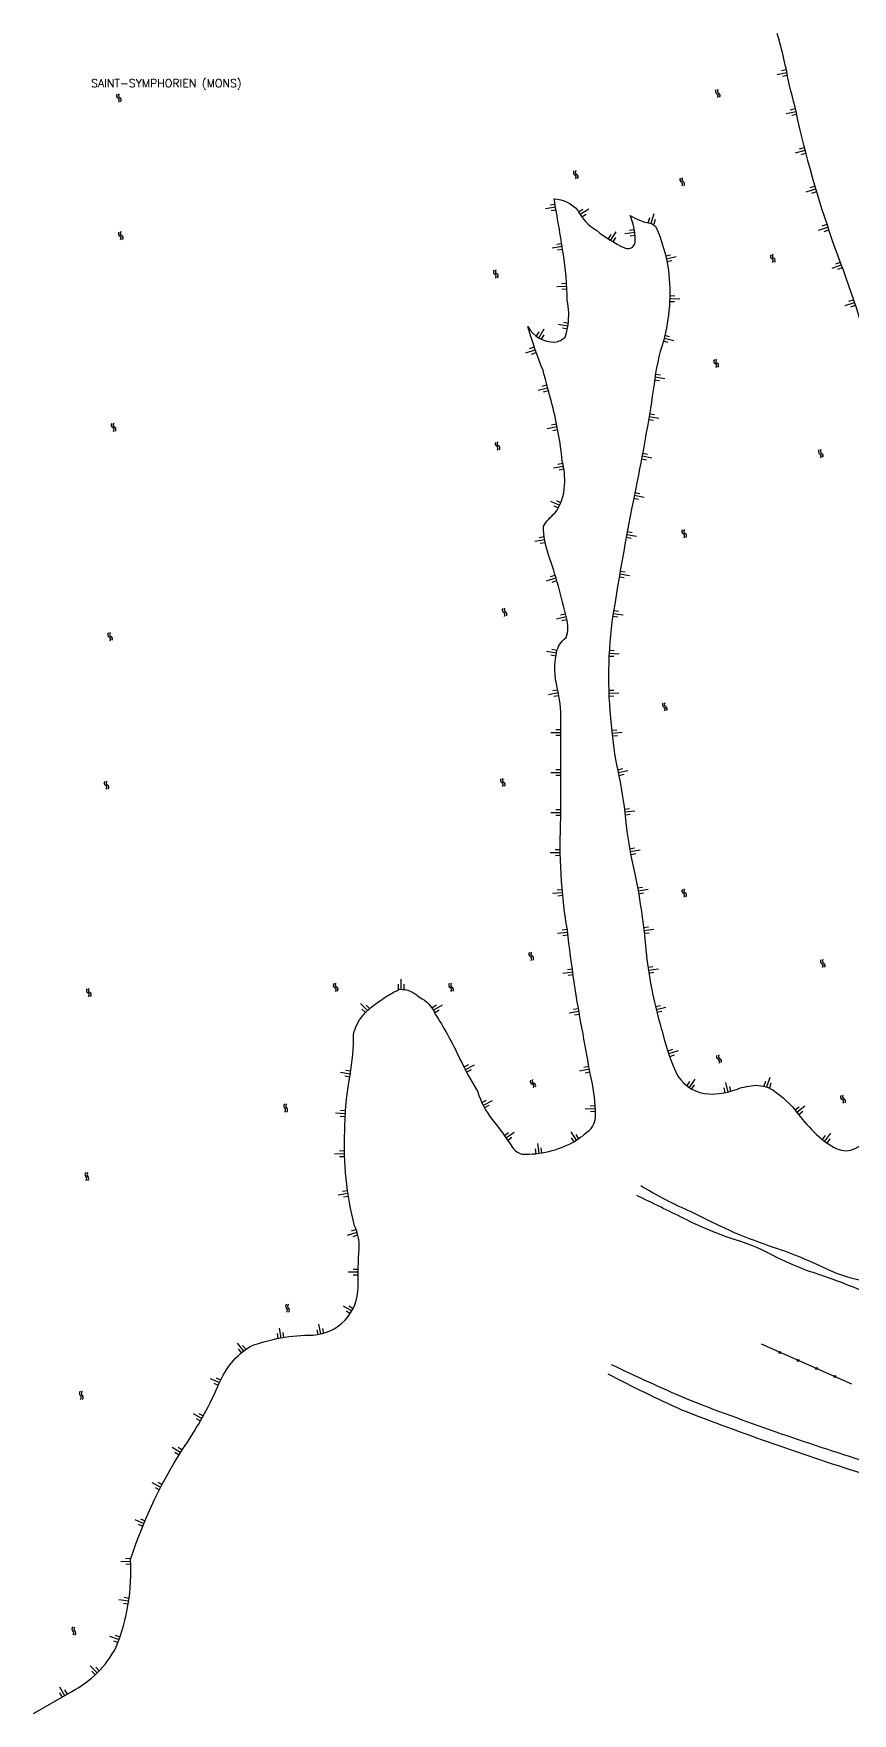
# Model space of a CAD drawing. Header units: millimetres. Extents: x 125000 to 126000, y 125000 to 126000.
# Drawn here: x 125000 to 125204.6, y 125580.2 to 126000 of the extents above; entities that cross this region are included whole.
import ezdxf
from ezdxf.enums import TextEntityAlignment as Align

# ---------------------------------------------------------------- set-up
doc = ezdxf.new("R2010")
doc.units = ezdxf.units.MM
doc.layers.get('0').update_dxf_attribs({"linetype": 'CONTINUOUS'})
for name, color, linetype in [('W0211', 2, 'CONTINUOUS'), ('W0322', 7, 'CONTINUOUS'), ('W0515', 5, 'CONTINUOUS'), ('W0980', 7, 'CONTINUOUS'), ('W0989', 7, 'CONTINUOUS')]:
    doc.layers.add(name, color=color, linetype=linetype)
doc.styles.get("Standard").update_dxf_attribs({"font": 'romans.shx', "width": 0.85})

# ---------------------------------------------------------------- blocks, each defined once
blk = doc.blocks.new('TP12')
at = {"layer": 'W0515', "color": 0}
for centre, start, end in [((-0.5, 0.625), 216.8699, 323.1301), ((0.5, -0.125), 36.8699, 143.1301), ((0.5, -0.625), 36.8699, 143.1301), ((-0.5, 0.125), 216.8699, 323.1301)]:
    blk.add_arc(centre, 0.625, start, end, dxfattribs=at)
blk = doc.blocks.new('TP15B')
at = {"color": 0}
for p, q in [((-1.44, 2.5), (-1.44, 0)), ((0, 5), (0, 0)), ((1.44, 2.5), (1.44, 0))]:
    blk.add_line(p, q, dxfattribs=at)
blk = doc.blocks.new('TP15C')
at = {"layer": 'W0211', "xscale": 0.5, "yscale": 0.5, "rotation": 359.9693661828871}
blk.add_blockref('TP15B', (0, 0), dxfattribs=at)
blk = doc.blocks.new('OH01')
at = {"layer": 'W0322', "color": 0}
for radius in [0.25, 0.15]:
    blk.add_circle((0, 0), radius, dxfattribs=at)

msp = doc.modelspace()

# ---------------------------------------------------------------- linework, layer by layer
at = {"layer": 'W0322'}
msp.add_lwpolyline([(125204.45, 125662.51), (125181.87, 125672.45)], dxfattribs=at)
at = {"layer": 'W0515'}
for points in [[(125210.91, 125750, 0.001141), (125210.63, 125751.53, 0.023426), (125208.8, 125759.99, -0.124559), (125209.96, 125772.9, 0.084454), (125212.82, 125781.59, -0.041779), (125214.19, 125792.23, 0.006004), (125215.82, 125800.33, -0.238631), (125218.45, 125803.76, -0.045555), (125224.07, 125807.31, 0.214355), (125226.93, 125812, 0.026549), (125227.39, 125818.17, 0.095749), (125226.7, 125822.18, -0.043545), (125225.32, 125832.93, 0.031291), (125222, 125852.25, -0.011954), (125218.34, 125873.53, 0.018684), (125210.42, 125913.44, 0.037488), (125200.91, 125944.66, -0.027794), (125191.51, 125975.85, 0.018487), (125188.76, 125987.37, 0.027661), (125185.82, 126000)], [(125137.27, 125750, -0.017872), (125133.37, 125775.93, -0.054995), (125131.76, 125804.06, -0.000016), (125131.76, 125828.5, 0.057033), (125130.85, 125836.51, -0.108568), (125130.62, 125845.27, -0.190527), (125133.03, 125849.04, 0.170879), (125133.14, 125853.96, 0.026383), (125128.68, 125869.75, -0.086838), (125127.41, 125876.93, -0.086189), (125130.27, 125880.14, 0.142827), (125132.68, 125887.11, 0.075416), (125132.1, 125893.18, 0.034938), (125129.59, 125907.25, 0.000331), (125127.28, 125915.81, -0.022942), (125123.5, 125926.79, 0.271713), (125130.26, 125922.9, 0.15128), (125132.78, 125924.16, 0.095775), (125133.69, 125930.33, 0.035661), (125133.35, 125933.31, 0.033387), (125132.32, 125945.09, 0.006154), (125130.04, 125958.68, -0.20179), (125135.99, 125955.82, 0.148163), (125140.69, 125950.79, 0.058475), (125147.67, 125946.45, 0.615344), (125150.31, 125948.5, 0.096349), (125149.05, 125954.57, 0.103438), (125153.97, 125952.62, -0.192934), (125155.46, 125951.71, -0.06658), (125158.61, 125940.88, -0.097211), (125157.35, 125923.15, 0.049856), (125155.05, 125912.43, -0.012627), (125150.81, 125888.18, 0.012045), (125144.5, 125852.98, 0.063252), (125144.5, 125825.55, 0.036032), (125146.24, 125814.5, -0.023978), (125148.07, 125802.14, 0.031201), (125150.25, 125790.02, -0.027956), (125153.11, 125769.68, 0.040542), (125156.44, 125752.76, 0.00345), (125157.23, 125750)], [(125079.95, 125750, -0.11756), (125082.21, 125754.54, -0.057902), (125084.94, 125757.13, -0.019256), (125088.49, 125759.59, -0.042679), (125091.49, 125761.16, -0.118398), (125094.09, 125760.68, -0.078214), (125096.41, 125759.18, -0.184775), (125100.37, 125754.95, -0.013051), (125103.34, 125750)], [(125000, 125580.21), (125009.53, 125585.7, 0.153234), (125020.66, 125596.82, 0.109298), (125024.24, 125618.68, -0.068816), (125038.42, 125648.01, 0.046675), (125046.35, 125662.71, -0.149177), (125054.08, 125671.94, -0.091059), (125069.74, 125674.77, 0.404843), (125081.06, 125686.83, -0.01401), (125081.32, 125696.4, 0.126951), (125080.19, 125702.06, -0.07496), (125077.73, 125725.8, -0.041539), (125079.07, 125739.67, 0.0424), (125079.95, 125750, -0.536629)], [(125103.34, 125750, -0.020711), (125106.52, 125743.71, 0.0195), (125110.96, 125735.53, 0.096008), (125114.61, 125728.63, -0.021225), (125119.64, 125721.64, 0.199143), (125122.11, 125719.96, 0.131416), (125134.94, 125723.02, 0.05044), (125139.28, 125726.37, 0.199516), (125140.36, 125730.9, 0.048239), (125139.18, 125739.67, -0.00574), (125137.27, 125750, -1.188226)], [(125157.23, 125750, 0.058162), (125160.98, 125739.48, 0.239767), (125168.74, 125735.02, 0.102766), (125175.28, 125736.04, -0.059701), (125179.83, 125737.15, -0.153335), (125184.67, 125736.03, -0.084557), (125190.97, 125730.08, 0.032694), (125195.59, 125724.9, 0.084514), (125200.73, 125721.32, 0.234949), (125205.29, 125721.42, 0.10759), (125210.09, 125725.44, 0.124085), (125212.61, 125731.2, 0.087184), (125212.52, 125740.97, -0.002758), (125210.91, 125750, -0.780451)]]:
    msp.add_lwpolyline(points, format="xyb", dxfattribs=at)
at = {"layer": 'W0989'}
for points in [[(125151.75, 125712.13, 0.035408), (125164.17, 125705.63, 0.006758), (125175.03, 125700.4, 0.018436), (125185.03, 125696.67, -0.018933), (125191.83, 125694.13, -0.008634), (125199.02, 125690.92, 0.071925), (125207.39, 125688.39, 1.254966)], [(125209.92, 125681.84, 0.234308), (125204.58, 125686.79, 0.021973), (125193.4, 125690.81, -0.022768), (125184.65, 125694.7, 0.053974), (125174.32, 125698.86, -0.029818), (125162.49, 125703.88, 0.003546), (125150.68, 125709.65, -1.367316)], [(125208.39, 125639.7, -0.015946), (125161.95, 125656.01, -0.011208), (125143.55, 125664.95)], [(125208.15, 125643.06, -0.017917), (125163.12, 125658.78, -0.007339), (125144.37, 125667.33)]]:
    msp.add_lwpolyline(points, format="xyb", dxfattribs=at)

# ---------------------------------------------------------------- block references
at = {"layer": 'W0322', "rotation": 156.2429086797731}
for p in [(125186.45, 125670.43), (125191.02, 125668.42), (125195.6, 125666.41), (125200.17, 125664.39)]:
    msp.add_blockref('OH01', p, dxfattribs=at)
at = {"layer": 'W0515'}
for name, p, rotation in [('TP15C', (125188.21, 125990.29), 101.3518403565244), ('TP12', (125021.32, 125983.92), 281.3229423123746), ('TP12', (125170.93, 125985.03), 281.3229423123746), ('TP15C', (125190.49, 125980.56), 103.0516480808565), ('TP15C', (125192.77, 125970.83), 104.5937455262079), ('TP12', (125135.45, 125964.74), 281.3229423123746), ('TP12', (125162.07, 125962.96), 281.3229423123746), ('TP15C', (125195.45, 125961.19), 106.5476512888577), ('TP15C', (125130.39, 125956.7), 100.0285595098594), ('TP15C', (125136.58, 125954.77), 301.9669620680889), ('TP15C', (125154.24, 125952.56), 343.4030100975593), ('TP12', (125021.76, 125949.48), 281.3229423123746), ('TP15C', (125144.14, 125948.36), 328.2677627135633), ('TP15C', (125150.18, 125950.34), 97.2437121436712), ('TP15C', (125198.47, 125951.66), 108.5015570515075), ('TP15C', (125132.05, 125946.84), 99.00545125396579), ('TP15C', (125158.09, 125943.65), 282.3860770306694), ('TP12', (125184.69, 125943.81), 281.3229423123746), ('TP15C', (125201.83, 125942.24), 110.5690670343133), ('TP12', (125115.48, 125939.91), 281.3229423123746), ('TP15C', (125133.2, 125936.91), 93.50683535417807), ('TP15C', (125158.93, 125933.71), 268.1227658582477), ('TP15C', (125205.13, 125932.8), 107.9404369960481), ('TP15C', (125126.21, 125924.01), 328.8248422571631), ('TP15C', (125133.49, 125926.95), 80.67507688369842), ('TP15C', (125125.35, 125921), 109.1147067934236), ('TP15C', (125157.53, 125923.83), 255.7050950351774), ('TP12', (125170.55, 125917.59), 281.3229423123746), ('TP15C', (125155.26, 125914.1), 261.8483021694559), ('TP15C', (125128.44, 125911.5), 105.0604014354552), ('TP15C', (125153.75, 125904.22), 260.5580154153679), ('TP12', (125019.99, 125901.61), 281.3229423123746), ('TP15C', (125130.8, 125901.78), 101.0222895062606), ('TP12', (125115.92, 125896.92), 281.3229423123746), ('TP12', (125196.67, 125895.05), 281.3229423123746), ('TP15C', (125132.38, 125891.91), 100.3704247782565), ('TP15C', (125152.01, 125894.37), 259.3825916896672), ('TP15C', (125131.43, 125882.12), 64.7171940872317), ('TP15C', (125150.08, 125884.56), 258.7439196508774), ('TP15C', (125148.19, 125874.74), 259.5156193296544), ('TP12', (125162.56, 125875.04), 281.3229423123746), ('TP15C', (125127.68, 125873.57), 99.22456619971257), ('TP15C', (125130.52, 125863.98), 106.5928468289602), ('TP15C', (125146.44, 125864.89), 260.2873190084313), ('TP12', (125117.68, 125855.4), 281.3229423123746), ('TP15C', (125133.06, 125854.32), 102.9094351843685), ('TP15C', (125144.82, 125855.03), 261.0590186872083), ('TP12', (125019.1, 125849.31), 281.3229423123746), ('TP15C', (125130.61, 125845.23), 79.18343554955935), ('TP15C', (125143.79, 125845.08), 266.9339809879617), ('TP15C', (125131.1, 125835.33), 101.1095152597274), ('TP15C', (125143.71, 125835.09), 272.1976145455236), ('TP12', (125157.68, 125831.75), 281.3229423123746), ('TP15C', (125131.76, 125825.37), 89.99944834873459), ('TP15C', (125144.54, 125825.13), 275.1177064349529), ('TP15C', (125131.76, 125815.37), 90.00092526263336), ('TP15C', (125146.07, 125815.25), 282.4898727623888), ('TP12', (125018.22, 125812.18), 281.3229423123746), ('TP12', (125117.24, 125812.84), 281.3229423123746), ('TP15C', (125131.76, 125805.37), 90.00240217653221), ('TP15C', (125147.71, 125805.39), 277.1258892065085), ('TP15C', (125131.6, 125795.37), 90.85378152213383), ('TP15C', (125149.07, 125795.49), 280.5051060015267), ('TP15C', (125151.05, 125785.69), 279.8567096669316), ('TP15C', (125132.14, 125785.39), 95.31361518374187), ('TP12', (125162.56, 125785.21), 281.3229423123746), ('TP15C', (125133.42, 125775.48), 96.56405916084988), ('TP15C', (125152.5, 125775.79), 276.7392310905292), ('TP12', (125124.34, 125769.41), 281.3229423123746), ('TP15C', (125134.7, 125765.56), 98.12570609861226), ('TP15C', (125153.62, 125765.86), 278.53227475899), ('TP12', (125197.17, 125767.61), 281.3229423123746), ('TP12', (125013.79, 125760.32), 281.3229423123746), ('TP12', (125075.47, 125761.65), 281.3229423123746), ('TP15C', (125091.78, 125761.16), 0.2188614794712091), ('TP12', (125104.31, 125761.65), 281.3229423123746), ('TP15C', (125083.41, 125755.83), 43.92864919394319), ('TP15C', (125099.9, 125755.92), 299.8063090140076), ('TP15C', (125155.56, 125756.05), 283.9095754477162), ('TP15C', (125136.25, 125755.68), 99.68735303637473), ('TP15C', (125158.67, 125745), 289.1488377881182), ('TP12', (125171.24, 125743.74), 284.5994277518486), ('TP15C', (125079.13, 125740.04), 80.6235925018428), ('TP15C', (125107.86, 125741.08), 297.6763869434523), ('TP15C', (125138.87, 125741.27), 100.9443597466173), ('TP12', (125124.78, 125737.59), 291.7286788895582), ('TP15C', (125163.79, 125736.65), 326.4800503327721), ('TP15C', (125173.43, 125735.47), 13.75078325016265), ('TP15C', (125183.15, 125736.73), 341.1080320510573), ('TP12', (125062.98, 125731.53), 269.1037686715767), ('TP15C', (125112.32, 125732.16), 297.0944958742554), ('TP15C', (125140.34, 125731.39), 92.77764284513651), ('TP15C', (125190.73, 125730.39), 307.8187057998812), ('TP12', (125202.24, 125733.71), 284.5994277518486), ('TP15C', (125077.9, 125730.13), 86.30899634454391), ('TP15C', (125118.05, 125723.98), 304.8879748864705), ('TP15C', (125135.58, 125723.43), 33.50554311909014), ('TP15C', (125197.62, 125723.18), 323.6448284145641), ('TP15C', (125077.67, 125720.13), 91.38277550598036), ('TP15C', (125126.21, 125720.18), 7.646522973760923), ('TP12', (125013.32, 125714.38), 269.1037686715767), ('TP15C', (125078.53, 125710.18), 98.53958845804151), ('TP15C', (125080.81, 125700.47), 107.2920628010186), ('TP15C', (125081.1, 125690.52), 88.8245988961414), ('TP12', (125063.44, 125681.46), 269.1037686715767), ('TP15C', (125079.52, 125680.79), 60.51734345878941), ('TP15C', (125071.71, 125675.03), 12.32309010262739), ('TP15C', (125052.45, 125670.76), 38.65728387962896), ('TP15C', (125061.77, 125674.06), 10.24530827057273), ('TP12', (125011.93, 125659.67), 269.1037686715767), ('TP15C', (125046.43, 125662.9), 66.42195363852916), ('TP15C', (125042.04, 125653.92), 60.76032718955167), ('TP15C', (125036.76, 125645.44), 57.80237792855294), ('TP15C', (125031.79, 125636.76), 62.62079440981508), ('TP15C', (125027.57, 125627.7), 67.43921089107721), ('TP15C', (125024.26, 125618.29), 92.73401937945941), ('TP15C', (125023.77, 125608.32), 81.55947823619545), ('TP12', (125010.07, 125600.8), 269.1037686715767), ('TP15C', (125021.35, 125598.64), 70.38493709293137), ('TP15C', (125015.9, 125590.36), 44.8211904068412), ('TP15C', (125007.73, 125584.66), 29.95885761244906)]:
    msp.add_blockref(name, p, dxfattribs=dict(at, rotation=rotation))

# ---------------------------------------------------------------- texts
at = {"layer": 'W0980'}
msp.add_text('SAINT-SYMPHORIEN (MONS)', height=2, dxfattribs=at).set_placement((125033.17, 125987.46), align=Align.MIDDLE)

doc.saveas('drawing.dxf')
